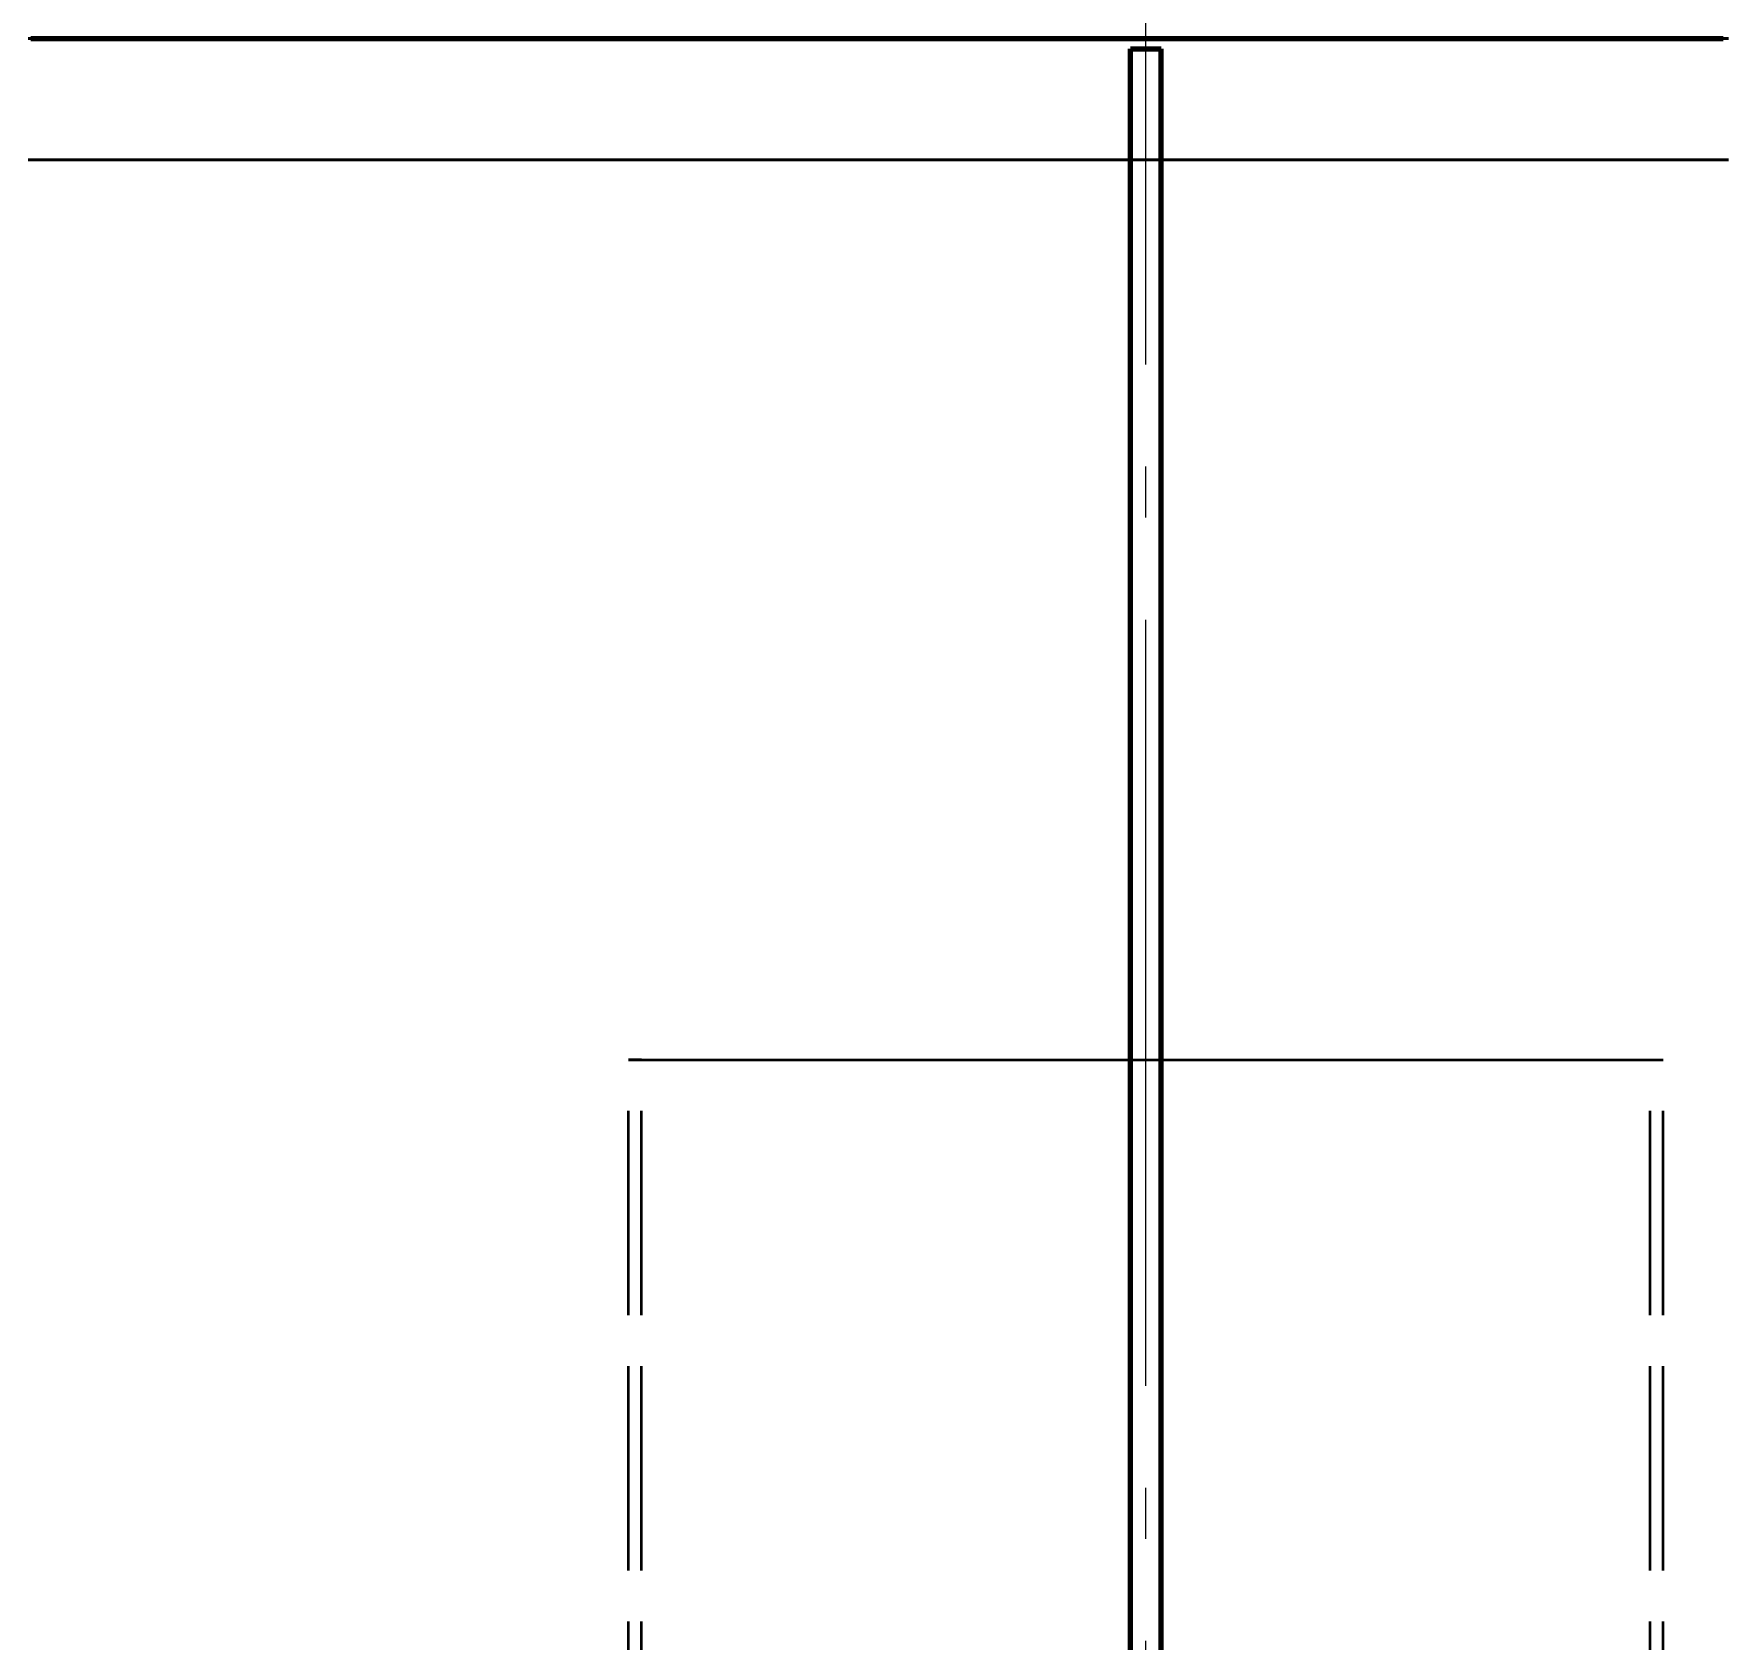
# Model space of a CAD drawing. Header units: millimetres. Extents: x 0 to 1554, y 0 to 420.
# Drawn here: x 94.97 to 128.02, y 300.21 to 331.65 of the extents above; entities that cross this region are included whole.
import ezdxf

# ---------------------------------------------------------------- set-up
doc = ezdxf.new("R2010")
doc.units = ezdxf.units.MM
doc.linetypes.add('IRAM-E-TRAZOS', pattern=[5, 4, -1])
doc.linetypes.add('IRAM-F-TRAZO-PUNTO', pattern=[20, 15, -2, 1, -2])
for name, color, linetype, lineweight in [('01-VISIBLE', 7, 'CONTINUOUS', 70), ('02-OCULTA', 4, 'IRAM-E-TRAZOS', 35), ('03-EJE', 1, 'IRAM-F-TRAZO-PUNTO', 18), ('04-COTA', 3, 'CONTINUOUS', 18)]:
    doc.layers.add(name, color=color, linetype=linetype, lineweight=lineweight)
doc.styles.add('ISO3098', font='isocpeur.ttf')
doc.dimstyles.new('FLAMA-IRAM', dxfattribs={"dimtxt": 3.5, "dimasz": 3.5, "dimexe": 2, "dimexo": 1.5, "dimgap": 1, "dimtad": 1, "dimdec": 1, "dimtxsty": 'ISO3098', "dimblk": 'IRAM_FLECHA', "dimblk1": 'IRAM_FLECHA', "dimblk2": 'IRAM_FLECHA', "dimcen": 2.5, "dimclrd": 256, "dimclre": 256, "dimclrt": 256, "dimazin": 3, "dimtfac": 1, "dimtmove": 0, "dimatfit": 3, "dimlwd": 18, "dimlwe": 18})

# ---------------------------------------------------------------- blocks, each defined once
blk = doc.blocks.new('IRAM_FLECHA')
blk.add_solid([(0, 0), (-1, 0.125), (-1, -0.125)])

msp = doc.modelspace()

# ---------------------------------------------------------------- linework, layer by layer
at = {"layer": '01-VISIBLE'}
for p, q in [((116.45, 151.752), (116.45, 331.352)), ((116.45, 331.352), (117.05, 331.352)), ((117.05, 151.752), (117.05, 331.352))]:
    msp.add_line(p, q, dxfattribs=at)
msp.add_lwpolyline([(94.91, 331.552), (95.105, 331.552), (95.3, 331.552), (95.495, 331.552), (95.69, 331.552), (95.885, 331.552), (96.08, 331.552), (96.275, 331.552), (96.47, 331.552), (96.665, 331.552), (96.86, 331.552), (97.055, 331.552), (97.25, 331.552), (97.445, 331.552), (97.64, 331.552), (97.835, 331.552), (98.03, 331.552), (98.225, 331.552), (98.42, 331.552), (98.615, 331.552), (98.81, 331.552), (99.005, 331.552), (99.2, 331.552), (99.395, 331.552), (99.59, 331.552), (99.785, 331.552), (99.98, 331.552), (100.175, 331.552), (100.37, 331.552), (100.565, 331.552), (100.76, 331.552), (100.955, 331.552), (101.15, 331.552), (101.345, 331.552), (101.54, 331.552), (101.735, 331.552), (101.93, 331.552), (102.125, 331.552), (102.32, 331.552), (102.515, 331.552), (102.71, 331.552), (102.905, 331.552), (103.1, 331.552), (103.295, 331.552), (103.49, 331.552), (103.685, 331.552), (103.88, 331.552), (104.075, 331.552), (104.27, 331.552), (104.465, 331.552), (104.66, 331.552), (104.855, 331.552), (105.05, 331.552), (105.245, 331.552), (105.44, 331.552), (105.635, 331.552), (105.83, 331.552), (106.025, 331.552), (106.22, 331.552), (106.415, 331.552), (106.61, 331.552), (106.805, 331.552), (107, 331.552), (107.195, 331.552), (107.39, 331.552), (107.585, 331.552), (107.78, 331.552), (107.975, 331.552), (108.17, 331.552), (108.365, 331.552), (108.56, 331.552), (108.755, 331.552), (108.95, 331.552), (109.145, 331.552), (109.34, 331.552), (109.535, 331.552), (109.73, 331.552), (109.925, 331.552), (110.12, 331.552), (110.315, 331.552), (110.51, 331.552), (110.705, 331.552), (110.9, 331.552), (111.095, 331.552), (111.29, 331.552), (111.485, 331.552), (111.68, 331.552), (111.875, 331.552), (112.07, 331.552), (112.265, 331.552), (112.46, 331.552), (112.655, 331.552), (112.85, 331.552), (113.045, 331.552), (113.24, 331.552), (113.435, 331.552), (113.63, 331.552), (113.825, 331.552), (114.02, 331.552), (114.215, 331.552), (114.41, 331.552), (114.605, 331.552), (114.8, 331.552), (114.995, 331.552), (115.19, 331.552), (115.385, 331.552), (115.58, 331.552), (115.775, 331.552), (115.97, 331.552), (116.165, 331.552), (116.36, 331.552), (116.555, 331.552), (116.75, 331.552), (116.945, 331.552), (117.14, 331.552), (117.335, 331.552), (117.53, 331.552), (117.725, 331.552), (117.92, 331.552), (118.115, 331.552), (118.31, 331.552), (118.505, 331.552), (118.7, 331.552), (118.895, 331.552), (119.09, 331.552), (119.285, 331.552), (119.48, 331.552), (119.675, 331.552), (119.87, 331.552), (120.065, 331.552), (120.26, 331.552), (120.455, 331.552), (120.65, 331.552), (120.845, 331.552), (121.04, 331.552), (121.235, 331.552), (121.43, 331.552), (121.625, 331.552), (121.82, 331.552), (122.015, 331.552), (122.21, 331.552), (122.405, 331.552), (122.6, 331.552), (122.795, 331.552), (122.99, 331.552), (123.185, 331.552), (123.38, 331.552), (123.575, 331.552), (123.77, 331.552), (123.965, 331.552), (124.16, 331.552), (124.355, 331.552), (124.55, 331.552), (124.745, 331.552), (124.94, 331.552), (125.135, 331.552), (125.33, 331.552), (125.525, 331.552), (125.72, 331.552), (125.915, 331.552), (126.11, 331.552), (126.305, 331.552), (126.5, 331.552), (126.695, 331.552), (126.89, 331.552), (127.085, 331.552), (127.28, 331.552), (127.475, 331.552), (127.67, 331.552), (127.865, 331.552), (128.06, 331.552)], dxfattribs=at)
at = {"layer": '02-OCULTA'}
for p, q in [((116.45, 151.752), (116.45, 331.352)), ((116.45, 331.352), (117.05, 331.352)), ((117.05, 151.752), (117.05, 331.352)), ((106.618, 271.552), (106.618, 311.552)), ((106.871, 311.552), (106.618, 311.552)), ((106.871, 271.552), (106.871, 311.552)), ((126.629, 311.552), (126.882, 311.552)), ((126.629, 271.552), (126.629, 311.552)), ((126.882, 271.552), (126.882, 311.552))]:
    msp.add_line(p, q, dxfattribs=at)
for points in [[(128.065, 331.552), (127.88, 331.552), (127.695, 331.552), (127.509, 331.552), (127.323, 331.552), (127.138, 331.552), (126.953, 331.552), (126.767, 331.552), (126.581, 331.552), (126.396, 331.552), (126.21, 331.552), (126.025, 331.552), (125.84, 331.552), (125.654, 331.552), (125.468, 331.552), (125.283, 331.552), (125.097, 331.552), (124.912, 331.552), (124.726, 331.552), (124.541, 331.552), (124.355, 331.552), (124.17, 331.552), (123.984, 331.552), (123.799, 331.552), (123.613, 331.552), (123.428, 331.552), (123.242, 331.552), (123.057, 331.552), (122.871, 331.552), (122.686, 331.552), (122.5, 331.552), (122.315, 331.552), (122.129, 331.552), (121.944, 331.552), (121.758, 331.552), (121.573, 331.552), (121.387, 331.552), (121.202, 331.552), (121.016, 331.552), (120.831, 331.552), (120.645, 331.552), (120.46, 331.552), (120.274, 331.552), (120.089, 331.552), (119.903, 331.552), (119.718, 331.552), (119.532, 331.552), (119.347, 331.552), (119.161, 331.552), (118.976, 331.552), (118.79, 331.552), (118.605, 331.552), (118.419, 331.552), (118.234, 331.552), (118.048, 331.552), (117.863, 331.552), (117.677, 331.552), (117.492, 331.552), (117.306, 331.552), (117.121, 331.552), (116.935, 331.552), (116.75, 331.552), (116.564, 331.552), (116.379, 331.552), (116.193, 331.552), (116.008, 331.552), (115.822, 331.552), (115.637, 331.552), (115.451, 331.552), (115.266, 331.552), (115.081, 331.552), (114.895, 331.552), (114.709, 331.552), (114.524, 331.552), (114.338, 331.552), (114.153, 331.552), (113.968, 331.552), (113.782, 331.552), (113.596, 331.552), (113.411, 331.552), (113.225, 331.552), (113.04, 331.552), (112.855, 331.552), (112.669, 331.552), (112.483, 331.552), (112.298, 331.552), (112.112, 331.552), (111.927, 331.552), (111.741, 331.552), (111.556, 331.552), (111.37, 331.552), (111.185, 331.552), (110.999, 331.552), (110.814, 331.552), (110.628, 331.552), (110.443, 331.552), (110.257, 331.552), (110.072, 331.552), (109.886, 331.552), (109.701, 331.552), (109.515, 331.552), (109.33, 331.552), (109.144, 331.552), (108.959, 331.552), (108.773, 331.552), (108.588, 331.552), (108.402, 331.552), (108.217, 331.552), (108.031, 331.552), (107.846, 331.552), (107.66, 331.552), (107.475, 331.552), (107.289, 331.552), (107.104, 331.552), (106.918, 331.552), (106.733, 331.552), (106.547, 331.552), (106.362, 331.552), (106.176, 331.552), (105.991, 331.552), (105.805, 331.552), (105.62, 331.552), (105.434, 331.552), (105.249, 331.552), (105.063, 331.552), (104.878, 331.552), (104.692, 331.552), (104.507, 331.552), (104.321, 331.552), (104.136, 331.552), (103.95, 331.552), (103.765, 331.552), (103.579, 331.552), (103.394, 331.552), (103.208, 331.552), (103.023, 331.552), (102.837, 331.552), (102.652, 331.552), (102.466, 331.552), (102.281, 331.552), (102.095, 331.552), (101.91, 331.552), (101.724, 331.552), (101.539, 331.552), (101.353, 331.552), (101.168, 331.552), (100.982, 331.552), (100.797, 331.552), (100.611, 331.552), (100.426, 331.552), (100.24, 331.552), (100.055, 331.552), (99.869, 331.552), (99.684, 331.552), (99.498, 331.552), (99.313, 331.552), (99.127, 331.552), (98.942, 331.552), (98.756, 331.552), (98.571, 331.552), (98.385, 331.552), (98.2, 331.552), (98.014, 331.552), (97.829, 331.552), (97.643, 331.552), (97.458, 331.552), (97.272, 331.552), (97.087, 331.552), (96.901, 331.552), (96.716, 331.552), (96.53, 331.552), (96.345, 331.552), (96.159, 331.552), (95.974, 331.552), (95.788, 331.552), (95.603, 331.552), (95.417, 331.552), (95.232, 331.552), (95.046, 331.552), (94.861, 331.552)], [(94.861, 331.552), (95.046, 331.552), (95.232, 331.552), (95.417, 331.552), (95.603, 331.552), (95.788, 331.552), (95.974, 331.552), (96.159, 331.552), (96.345, 331.552), (96.53, 331.552), (96.716, 331.552), (96.901, 331.552), (97.087, 331.552), (97.272, 331.552), (97.458, 331.552), (97.643, 331.552), (97.829, 331.552), (98.014, 331.552), (98.2, 331.552), (98.385, 331.552), (98.571, 331.552), (98.756, 331.552), (98.942, 331.552), (99.127, 331.552), (99.313, 331.552), (99.498, 331.552), (99.684, 331.552), (99.869, 331.552), (100.055, 331.552), (100.24, 331.552), (100.426, 331.552), (100.611, 331.552), (100.797, 331.552), (100.982, 331.552), (101.168, 331.552), (101.353, 331.552), (101.539, 331.552), (101.724, 331.552), (101.91, 331.552), (102.095, 331.552), (102.281, 331.552), (102.466, 331.552), (102.652, 331.552), (102.837, 331.552), (103.023, 331.552), (103.208, 331.552), (103.394, 331.552), (103.579, 331.552), (103.765, 331.552), (103.95, 331.552), (104.136, 331.552), (104.321, 331.552), (104.507, 331.552), (104.692, 331.552), (104.878, 331.552), (105.063, 331.552), (105.249, 331.552), (105.434, 331.552), (105.62, 331.552), (105.805, 331.552), (105.991, 331.552), (106.176, 331.552), (106.362, 331.552), (106.547, 331.552), (106.733, 331.552), (106.918, 331.552), (107.104, 331.552), (107.289, 331.552), (107.475, 331.552), (107.66, 331.552), (107.846, 331.552), (108.031, 331.552), (108.217, 331.552), (108.402, 331.552), (108.588, 331.552), (108.773, 331.552), (108.959, 331.552), (109.144, 331.552), (109.33, 331.552), (109.515, 331.552), (109.701, 331.552), (109.886, 331.552), (110.072, 331.552), (110.257, 331.552), (110.443, 331.552), (110.628, 331.552), (110.814, 331.552), (110.999, 331.552), (111.185, 331.552), (111.37, 331.552), (111.556, 331.552), (111.741, 331.552), (111.927, 331.552), (112.112, 331.552), (112.298, 331.552), (112.483, 331.552), (112.669, 331.552), (112.855, 331.552), (113.04, 331.552), (113.225, 331.552), (113.411, 331.552), (113.596, 331.552), (113.782, 331.552), (113.968, 331.552), (114.153, 331.552), (114.338, 331.552), (114.524, 331.552), (114.709, 331.552), (114.895, 331.552), (115.081, 331.552), (115.266, 331.552), (115.451, 331.552), (115.637, 331.552), (115.822, 331.552), (116.008, 331.552), (116.193, 331.552), (116.379, 331.552), (116.564, 331.552), (116.75, 331.552), (116.935, 331.552), (117.121, 331.552), (117.306, 331.552), (117.492, 331.552), (117.677, 331.552), (117.863, 331.552), (118.048, 331.552), (118.234, 331.552), (118.419, 331.552), (118.605, 331.552), (118.79, 331.552), (118.976, 331.552), (119.161, 331.552), (119.347, 331.552), (119.532, 331.552), (119.718, 331.552), (119.903, 331.552), (120.089, 331.552), (120.274, 331.552), (120.46, 331.552), (120.645, 331.552), (120.831, 331.552), (121.016, 331.552), (121.202, 331.552), (121.387, 331.552), (121.573, 331.552), (121.758, 331.552), (121.944, 331.552), (122.129, 331.552), (122.315, 331.552), (122.5, 331.552), (122.686, 331.552), (122.871, 331.552), (123.057, 331.552), (123.242, 331.552), (123.428, 331.552), (123.613, 331.552), (123.799, 331.552), (123.984, 331.552), (124.17, 331.552), (124.355, 331.552), (124.541, 331.552), (124.726, 331.552), (124.912, 331.552), (125.097, 331.552), (125.283, 331.552), (125.468, 331.552), (125.654, 331.552), (125.84, 331.552), (126.025, 331.552), (126.21, 331.552), (126.396, 331.552), (126.581, 331.552), (126.767, 331.552), (126.953, 331.552), (127.138, 331.552), (127.323, 331.552), (127.509, 331.552), (127.695, 331.552), (127.88, 331.552), (128.065, 331.552)], [(128.165, 331.552), (127.975, 331.552), (127.784, 331.552), (127.594, 331.552), (127.404, 331.552), (127.214, 331.552), (127.023, 331.552), (126.833, 331.552), (126.643, 331.552), (126.453, 331.552), (126.262, 331.552), (126.072, 331.552), (125.882, 331.552), (125.692, 331.552), (125.501, 331.552), (125.311, 331.552), (125.121, 331.552), (124.931, 331.552), (124.74, 331.552), (124.55, 331.552), (124.36, 331.552), (124.17, 331.552), (123.979, 331.552), (123.789, 331.552), (123.599, 331.552), (123.409, 331.552), (123.218, 331.552), (123.028, 331.552), (122.838, 331.552), (122.648, 331.552), (122.457, 331.552), (122.267, 331.552), (122.077, 331.552), (121.887, 331.552), (121.696, 331.552), (121.506, 331.552), (121.316, 331.552), (121.126, 331.552), (120.935, 331.552), (120.745, 331.552), (120.555, 331.552), (120.365, 331.552), (120.174, 331.552), (119.984, 331.552), (119.794, 331.552), (119.604, 331.552), (119.413, 331.552), (119.223, 331.552), (119.033, 331.552), (118.843, 331.552), (118.652, 331.552), (118.462, 331.552), (118.272, 331.552), (118.082, 331.552), (117.891, 331.552), (117.701, 331.552), (117.511, 331.552), (117.321, 331.552), (117.13, 331.552), (116.94, 331.552), (116.75, 331.552), (116.56, 331.552), (116.369, 331.552), (116.179, 331.552), (115.989, 331.552), (115.799, 331.552), (115.608, 331.552), (115.418, 331.552), (115.228, 331.552), (115.038, 331.552), (114.847, 331.552), (114.657, 331.552), (114.467, 331.552), (114.277, 331.552), (114.086, 331.552), (113.896, 331.552), (113.706, 331.552), (113.516, 331.552), (113.325, 331.552), (113.135, 331.552), (112.945, 331.552), (112.755, 331.552), (112.564, 331.552), (112.374, 331.552), (112.184, 331.552), (111.994, 331.552), (111.803, 331.552), (111.613, 331.552), (111.423, 331.552), (111.233, 331.552), (111.042, 331.552), (110.852, 331.552), (110.662, 331.552), (110.472, 331.552), (110.281, 331.552), (110.091, 331.552), (109.901, 331.552), (109.711, 331.552), (109.52, 331.552), (109.33, 331.552), (109.14, 331.552), (108.95, 331.552), (108.759, 331.552), (108.569, 331.552), (108.379, 331.552), (108.189, 331.552), (107.998, 331.552), (107.808, 331.552), (107.618, 331.552), (107.428, 331.552), (107.237, 331.552), (107.047, 331.552), (106.857, 331.552), (106.667, 331.552), (106.476, 331.552), (106.286, 331.552), (106.096, 331.552), (105.906, 331.552), (105.715, 331.552), (105.525, 331.552), (105.335, 331.552), (105.145, 331.552), (104.954, 331.552), (104.764, 331.552), (104.574, 331.552), (104.384, 331.552), (104.193, 331.552), (104.003, 331.552), (103.813, 331.552), (103.623, 331.552), (103.432, 331.552), (103.242, 331.552), (103.052, 331.552), (102.862, 331.552), (102.671, 331.552), (102.481, 331.552), (102.291, 331.552), (102.101, 331.552), (101.91, 331.552), (101.72, 331.552), (101.53, 331.552), (101.34, 331.552), (101.149, 331.552), (100.959, 331.552), (100.769, 331.552), (100.579, 331.552), (100.388, 331.552), (100.198, 331.552), (100.008, 331.552), (99.818, 331.552), (99.627, 331.552), (99.437, 331.552), (99.247, 331.552), (99.057, 331.552), (98.867, 331.552), (98.676, 331.552), (98.486, 331.552), (98.296, 331.552), (98.105, 331.552), (97.915, 331.552), (97.725, 331.552), (97.535, 331.552), (97.344, 331.552), (97.154, 331.552), (96.964, 331.552), (96.774, 331.552), (96.583, 331.552), (96.393, 331.552), (96.203, 331.552), (96.013, 331.552), (95.822, 331.552), (95.632, 331.552), (95.442, 331.552), (95.252, 331.552), (95.061, 331.552), (94.871, 331.552)], [(94.871, 331.552), (95.061, 331.552), (95.252, 331.552), (95.442, 331.552), (95.632, 331.552), (95.822, 331.552), (96.013, 331.552), (96.203, 331.552), (96.393, 331.552), (96.583, 331.552), (96.774, 331.552), (96.964, 331.552), (97.154, 331.552), (97.344, 331.552), (97.535, 331.552), (97.725, 331.552), (97.915, 331.552), (98.105, 331.552), (98.296, 331.552), (98.486, 331.552), (98.676, 331.552), (98.867, 331.552), (99.057, 331.552), (99.247, 331.552), (99.437, 331.552), (99.627, 331.552), (99.818, 331.552), (100.008, 331.552), (100.198, 331.552), (100.388, 331.552), (100.579, 331.552), (100.769, 331.552), (100.959, 331.552), (101.149, 331.552), (101.34, 331.552), (101.53, 331.552), (101.72, 331.552), (101.91, 331.552), (102.101, 331.552), (102.291, 331.552), (102.481, 331.552), (102.671, 331.552), (102.862, 331.552), (103.052, 331.552), (103.242, 331.552), (103.432, 331.552), (103.623, 331.552), (103.813, 331.552), (104.003, 331.552), (104.193, 331.552), (104.384, 331.552), (104.574, 331.552), (104.764, 331.552), (104.954, 331.552), (105.145, 331.552), (105.335, 331.552), (105.525, 331.552), (105.715, 331.552), (105.906, 331.552), (106.096, 331.552), (106.286, 331.552), (106.476, 331.552), (106.667, 331.552), (106.857, 331.552), (107.047, 331.552), (107.237, 331.552), (107.428, 331.552), (107.618, 331.552), (107.808, 331.552), (107.998, 331.552), (108.189, 331.552), (108.379, 331.552), (108.569, 331.552), (108.759, 331.552), (108.95, 331.552), (109.14, 331.552), (109.33, 331.552), (109.52, 331.552), (109.711, 331.552), (109.901, 331.552), (110.091, 331.552), (110.281, 331.552), (110.472, 331.552), (110.662, 331.552), (110.852, 331.552), (111.042, 331.552), (111.233, 331.552), (111.423, 331.552), (111.613, 331.552), (111.803, 331.552), (111.994, 331.552), (112.184, 331.552), (112.374, 331.552), (112.564, 331.552), (112.755, 331.552), (112.945, 331.552), (113.135, 331.552), (113.325, 331.552), (113.516, 331.552), (113.706, 331.552), (113.896, 331.552), (114.086, 331.552), (114.277, 331.552), (114.467, 331.552), (114.657, 331.552), (114.847, 331.552), (115.038, 331.552), (115.228, 331.552), (115.418, 331.552), (115.608, 331.552), (115.799, 331.552), (115.989, 331.552), (116.179, 331.552), (116.369, 331.552), (116.56, 331.552), (116.75, 331.552), (116.94, 331.552), (117.13, 331.552), (117.321, 331.552), (117.511, 331.552), (117.701, 331.552), (117.891, 331.552), (118.082, 331.552), (118.272, 331.552), (118.462, 331.552), (118.652, 331.552), (118.843, 331.552), (119.033, 331.552), (119.223, 331.552), (119.413, 331.552), (119.604, 331.552), (119.794, 331.552), (119.984, 331.552), (120.174, 331.552), (120.365, 331.552), (120.555, 331.552), (120.745, 331.552), (120.935, 331.552), (121.126, 331.552), (121.316, 331.552), (121.506, 331.552), (121.696, 331.552), (121.887, 331.552), (122.077, 331.552), (122.267, 331.552), (122.457, 331.552), (122.648, 331.552), (122.838, 331.552), (123.028, 331.552), (123.218, 331.552), (123.409, 331.552), (123.599, 331.552), (123.789, 331.552), (123.979, 331.552), (124.17, 331.552), (124.36, 331.552), (124.55, 331.552), (124.74, 331.552), (124.931, 331.552), (125.121, 331.552), (125.311, 331.552), (125.501, 331.552), (125.692, 331.552), (125.882, 331.552), (126.072, 331.552), (126.262, 331.552), (126.453, 331.552), (126.643, 331.552), (126.833, 331.552), (127.023, 331.552), (127.214, 331.552), (127.404, 331.552), (127.594, 331.552), (127.784, 331.552), (127.975, 331.552), (128.165, 331.552)], [(128.165, 331.552), (127.975, 331.552), (127.784, 331.552), (127.594, 331.552), (127.404, 331.552), (127.214, 331.552), (127.023, 331.552), (126.833, 331.552), (126.643, 331.552), (126.453, 331.552), (126.262, 331.552), (126.072, 331.552), (125.882, 331.552), (125.692, 331.552), (125.501, 331.552), (125.311, 331.552), (125.121, 331.552), (124.931, 331.552), (124.74, 331.552), (124.55, 331.552), (124.36, 331.552), (124.17, 331.552), (123.979, 331.552), (123.789, 331.552), (123.599, 331.552), (123.409, 331.552), (123.218, 331.552), (123.028, 331.552), (122.838, 331.552), (122.648, 331.552), (122.457, 331.552), (122.267, 331.552), (122.077, 331.552), (121.887, 331.552), (121.696, 331.552), (121.506, 331.552), (121.316, 331.552), (121.126, 331.552), (120.935, 331.552), (120.745, 331.552), (120.555, 331.552), (120.365, 331.552), (120.174, 331.552), (119.984, 331.552), (119.794, 331.552), (119.604, 331.552), (119.413, 331.552), (119.223, 331.552), (119.033, 331.552), (118.843, 331.552), (118.652, 331.552), (118.462, 331.552), (118.272, 331.552), (118.082, 331.552), (117.891, 331.552), (117.701, 331.552), (117.511, 331.552), (117.321, 331.552), (117.13, 331.552), (116.94, 331.552), (116.75, 331.552), (116.56, 331.552), (116.369, 331.552), (116.179, 331.552), (115.989, 331.552), (115.799, 331.552), (115.608, 331.552), (115.418, 331.552), (115.228, 331.552), (115.038, 331.552), (114.847, 331.552), (114.657, 331.552), (114.467, 331.552), (114.277, 331.552), (114.086, 331.552), (113.896, 331.552), (113.706, 331.552), (113.516, 331.552), (113.325, 331.552), (113.135, 331.552), (112.945, 331.552), (112.755, 331.552), (112.564, 331.552), (112.374, 331.552), (112.184, 331.552), (111.994, 331.552), (111.803, 331.552), (111.613, 331.552), (111.423, 331.552), (111.233, 331.552), (111.042, 331.552), (110.852, 331.552), (110.662, 331.552), (110.472, 331.552), (110.281, 331.552), (110.091, 331.552), (109.901, 331.552), (109.711, 331.552), (109.52, 331.552), (109.33, 331.552), (109.14, 331.552), (108.95, 331.552), (108.759, 331.552), (108.569, 331.552), (108.379, 331.552), (108.189, 331.552), (107.998, 331.552), (107.808, 331.552), (107.618, 331.552), (107.428, 331.552), (107.237, 331.552), (107.047, 331.552), (106.857, 331.552), (106.667, 331.552), (106.476, 331.552), (106.286, 331.552), (106.096, 331.552), (105.906, 331.552), (105.715, 331.552), (105.525, 331.552), (105.335, 331.552), (105.145, 331.552), (104.954, 331.552), (104.764, 331.552), (104.574, 331.552), (104.384, 331.552), (104.193, 331.552), (104.003, 331.552), (103.813, 331.552), (103.623, 331.552), (103.432, 331.552), (103.242, 331.552), (103.052, 331.552), (102.862, 331.552), (102.671, 331.552), (102.481, 331.552), (102.291, 331.552), (102.101, 331.552), (101.91, 331.552), (101.72, 331.552), (101.53, 331.552), (101.34, 331.552), (101.149, 331.552), (100.959, 331.552), (100.769, 331.552), (100.579, 331.552), (100.388, 331.552), (100.198, 331.552), (100.008, 331.552), (99.818, 331.552), (99.627, 331.552), (99.437, 331.552), (99.247, 331.552), (99.057, 331.552), (98.867, 331.552), (98.676, 331.552), (98.486, 331.552), (98.296, 331.552), (98.105, 331.552), (97.915, 331.552), (97.725, 331.552), (97.535, 331.552), (97.344, 331.552), (97.154, 331.552), (96.964, 331.552), (96.774, 331.552), (96.583, 331.552), (96.393, 331.552), (96.203, 331.552), (96.013, 331.552), (95.822, 331.552), (95.632, 331.552), (95.442, 331.552), (95.252, 331.552), (95.061, 331.552), (94.871, 331.552)], [(94.871, 331.552), (95.061, 331.552), (95.252, 331.552), (95.442, 331.552), (95.632, 331.552), (95.822, 331.552), (96.013, 331.552), (96.203, 331.552), (96.393, 331.552), (96.583, 331.552), (96.774, 331.552), (96.964, 331.552), (97.154, 331.552), (97.344, 331.552), (97.535, 331.552), (97.725, 331.552), (97.915, 331.552), (98.105, 331.552), (98.296, 331.552), (98.486, 331.552), (98.676, 331.552), (98.867, 331.552), (99.057, 331.552), (99.247, 331.552), (99.437, 331.552), (99.627, 331.552), (99.818, 331.552), (100.008, 331.552), (100.198, 331.552), (100.388, 331.552), (100.579, 331.552), (100.769, 331.552), (100.959, 331.552), (101.149, 331.552), (101.34, 331.552), (101.53, 331.552), (101.72, 331.552), (101.91, 331.552), (102.101, 331.552), (102.291, 331.552), (102.481, 331.552), (102.671, 331.552), (102.862, 331.552), (103.052, 331.552), (103.242, 331.552), (103.432, 331.552), (103.623, 331.552), (103.813, 331.552), (104.003, 331.552), (104.193, 331.552), (104.384, 331.552), (104.574, 331.552), (104.764, 331.552), (104.954, 331.552), (105.145, 331.552), (105.335, 331.552), (105.525, 331.552), (105.715, 331.552), (105.906, 331.552), (106.096, 331.552), (106.286, 331.552), (106.476, 331.552), (106.667, 331.552), (106.857, 331.552), (107.047, 331.552), (107.237, 331.552), (107.428, 331.552), (107.618, 331.552), (107.808, 331.552), (107.998, 331.552), (108.189, 331.552), (108.379, 331.552), (108.569, 331.552), (108.759, 331.552), (108.95, 331.552), (109.14, 331.552), (109.33, 331.552), (109.52, 331.552), (109.711, 331.552), (109.901, 331.552), (110.091, 331.552), (110.281, 331.552), (110.472, 331.552), (110.662, 331.552), (110.852, 331.552), (111.042, 331.552), (111.233, 331.552), (111.423, 331.552), (111.613, 331.552), (111.803, 331.552), (111.994, 331.552), (112.184, 331.552), (112.374, 331.552), (112.564, 331.552), (112.755, 331.552), (112.945, 331.552), (113.135, 331.552), (113.325, 331.552), (113.516, 331.552), (113.706, 331.552), (113.896, 331.552), (114.086, 331.552), (114.277, 331.552), (114.467, 331.552), (114.657, 331.552), (114.847, 331.552), (115.038, 331.552), (115.228, 331.552), (115.418, 331.552), (115.608, 331.552), (115.799, 331.552), (115.989, 331.552), (116.179, 331.552), (116.369, 331.552), (116.56, 331.552), (116.75, 331.552), (116.94, 331.552), (117.13, 331.552), (117.321, 331.552), (117.511, 331.552), (117.701, 331.552), (117.891, 331.552), (118.082, 331.552), (118.272, 331.552), (118.462, 331.552), (118.652, 331.552), (118.843, 331.552), (119.033, 331.552), (119.223, 331.552), (119.413, 331.552), (119.604, 331.552), (119.794, 331.552), (119.984, 331.552), (120.174, 331.552), (120.365, 331.552), (120.555, 331.552), (120.745, 331.552), (120.935, 331.552), (121.126, 331.552), (121.316, 331.552), (121.506, 331.552), (121.696, 331.552), (121.887, 331.552), (122.077, 331.552), (122.267, 331.552), (122.457, 331.552), (122.648, 331.552), (122.838, 331.552), (123.028, 331.552), (123.218, 331.552), (123.409, 331.552), (123.599, 331.552), (123.789, 331.552), (123.979, 331.552), (124.17, 331.552), (124.36, 331.552), (124.55, 331.552), (124.74, 331.552), (124.931, 331.552), (125.121, 331.552), (125.311, 331.552), (125.501, 331.552), (125.692, 331.552), (125.882, 331.552), (126.072, 331.552), (126.262, 331.552), (126.453, 331.552), (126.643, 331.552), (126.833, 331.552), (127.023, 331.552), (127.214, 331.552), (127.404, 331.552), (127.594, 331.552), (127.784, 331.552), (127.975, 331.552), (128.165, 331.552)], [(128.06, 331.552), (127.865, 331.552), (127.67, 331.552), (127.475, 331.552), (127.28, 331.552), (127.085, 331.552), (126.89, 331.552), (126.695, 331.552), (126.5, 331.552), (126.305, 331.552), (126.11, 331.552), (125.915, 331.552), (125.72, 331.552), (125.525, 331.552), (125.33, 331.552), (125.135, 331.552), (124.94, 331.552), (124.745, 331.552), (124.55, 331.552), (124.355, 331.552), (124.16, 331.552), (123.965, 331.552), (123.77, 331.552), (123.575, 331.552), (123.38, 331.552), (123.185, 331.552), (122.99, 331.552), (122.795, 331.552), (122.6, 331.552), (122.405, 331.552), (122.21, 331.552), (122.015, 331.552), (121.82, 331.552), (121.625, 331.552), (121.43, 331.552), (121.235, 331.552), (121.04, 331.552), (120.845, 331.552), (120.65, 331.552), (120.455, 331.552), (120.26, 331.552), (120.065, 331.552), (119.87, 331.552), (119.675, 331.552), (119.48, 331.552), (119.285, 331.552), (119.09, 331.552), (118.895, 331.552), (118.7, 331.552), (118.505, 331.552), (118.31, 331.552), (118.115, 331.552), (117.92, 331.552), (117.725, 331.552), (117.53, 331.552), (117.335, 331.552), (117.14, 331.552), (116.945, 331.552), (116.75, 331.552), (116.555, 331.552), (116.36, 331.552), (116.165, 331.552), (115.97, 331.552), (115.775, 331.552), (115.58, 331.552), (115.385, 331.552), (115.19, 331.552), (114.995, 331.552), (114.8, 331.552), (114.605, 331.552), (114.41, 331.552), (114.215, 331.552), (114.02, 331.552), (113.825, 331.552), (113.63, 331.552), (113.435, 331.552), (113.24, 331.552), (113.045, 331.552), (112.85, 331.552), (112.655, 331.552), (112.46, 331.552), (112.265, 331.552), (112.07, 331.552), (111.875, 331.552), (111.68, 331.552), (111.485, 331.552), (111.29, 331.552), (111.095, 331.552), (110.9, 331.552), (110.705, 331.552), (110.51, 331.552), (110.315, 331.552), (110.12, 331.552), (109.925, 331.552), (109.73, 331.552), (109.535, 331.552), (109.34, 331.552), (109.145, 331.552), (108.95, 331.552), (108.755, 331.552), (108.56, 331.552), (108.365, 331.552), (108.17, 331.552), (107.975, 331.552), (107.78, 331.552), (107.585, 331.552), (107.39, 331.552), (107.195, 331.552), (107, 331.552), (106.805, 331.552), (106.61, 331.552), (106.415, 331.552), (106.22, 331.552), (106.025, 331.552), (105.83, 331.552), (105.635, 331.552), (105.44, 331.552), (105.245, 331.552), (105.05, 331.552), (104.855, 331.552), (104.66, 331.552), (104.465, 331.552), (104.27, 331.552), (104.075, 331.552), (103.88, 331.552), (103.685, 331.552), (103.49, 331.552), (103.295, 331.552), (103.1, 331.552), (102.905, 331.552), (102.71, 331.552), (102.515, 331.552), (102.32, 331.552), (102.125, 331.552), (101.93, 331.552), (101.735, 331.552), (101.54, 331.552), (101.345, 331.552), (101.15, 331.552), (100.955, 331.552), (100.76, 331.552), (100.565, 331.552), (100.37, 331.552), (100.175, 331.552), (99.98, 331.552), (99.785, 331.552), (99.59, 331.552), (99.395, 331.552), (99.2, 331.552), (99.005, 331.552), (98.81, 331.552), (98.615, 331.552), (98.42, 331.552), (98.225, 331.552), (98.03, 331.552), (97.835, 331.552), (97.64, 331.552), (97.445, 331.552), (97.25, 331.552), (97.055, 331.552), (96.86, 331.552), (96.665, 331.552), (96.47, 331.552), (96.275, 331.552), (96.08, 331.552), (95.885, 331.552), (95.69, 331.552), (95.495, 331.552), (95.3, 331.552), (95.105, 331.552), (94.91, 331.552)], [(128.065, 329.177), (127.88, 329.177), (127.695, 329.177), (127.509, 329.177), (127.323, 329.177), (127.138, 329.177), (126.953, 329.177), (126.767, 329.177), (126.581, 329.177), (126.396, 329.177), (126.21, 329.177), (126.025, 329.177), (125.84, 329.177), (125.654, 329.177), (125.468, 329.177), (125.283, 329.177), (125.097, 329.177), (124.912, 329.177), (124.726, 329.177), (124.541, 329.177), (124.355, 329.177), (124.17, 329.177), (123.984, 329.177), (123.799, 329.177), (123.613, 329.177), (123.428, 329.177), (123.242, 329.177), (123.057, 329.177), (122.871, 329.177), (122.686, 329.177), (122.5, 329.177), (122.315, 329.177), (122.129, 329.177), (121.944, 329.177), (121.758, 329.177), (121.573, 329.177), (121.387, 329.177), (121.202, 329.177), (121.016, 329.177), (120.831, 329.177), (120.645, 329.177), (120.46, 329.177), (120.274, 329.177), (120.089, 329.177), (119.903, 329.177), (119.718, 329.177), (119.532, 329.177), (119.347, 329.177), (119.161, 329.177), (118.976, 329.177), (118.79, 329.177), (118.605, 329.177), (118.419, 329.177), (118.234, 329.177), (118.048, 329.177), (117.863, 329.177), (117.677, 329.177), (117.492, 329.177), (117.306, 329.177), (117.121, 329.177), (116.935, 329.177), (116.75, 329.177), (116.564, 329.177), (116.379, 329.177), (116.193, 329.177), (116.008, 329.177), (115.822, 329.177), (115.637, 329.177), (115.451, 329.177), (115.266, 329.177), (115.081, 329.177), (114.895, 329.177), (114.709, 329.177), (114.524, 329.177), (114.338, 329.177), (114.153, 329.177), (113.968, 329.177), (113.782, 329.177), (113.596, 329.177), (113.411, 329.177), (113.225, 329.177), (113.04, 329.177), (112.855, 329.177), (112.669, 329.177), (112.483, 329.177), (112.298, 329.177), (112.112, 329.177), (111.927, 329.177), (111.741, 329.177), (111.556, 329.177), (111.37, 329.177), (111.185, 329.177), (110.999, 329.177), (110.814, 329.177), (110.628, 329.177), (110.443, 329.177), (110.257, 329.177), (110.072, 329.177), (109.886, 329.177), (109.701, 329.177), (109.515, 329.177), (109.33, 329.177), (109.144, 329.177), (108.959, 329.177), (108.773, 329.177), (108.588, 329.177), (108.402, 329.177), (108.217, 329.177), (108.031, 329.177), (107.846, 329.177), (107.66, 329.177), (107.475, 329.177), (107.289, 329.177), (107.104, 329.177), (106.918, 329.177), (106.733, 329.177), (106.547, 329.177), (106.362, 329.177), (106.176, 329.177), (105.991, 329.177), (105.805, 329.177), (105.62, 329.177), (105.434, 329.177), (105.249, 329.177), (105.063, 329.177), (104.878, 329.177), (104.692, 329.177), (104.507, 329.177), (104.321, 329.177), (104.136, 329.177), (103.95, 329.177), (103.765, 329.177), (103.579, 329.177), (103.394, 329.177), (103.208, 329.177), (103.023, 329.177), (102.837, 329.177), (102.652, 329.177), (102.466, 329.177), (102.281, 329.177), (102.095, 329.177), (101.91, 329.177), (101.724, 329.177), (101.539, 329.177), (101.353, 329.177), (101.168, 329.177), (100.982, 329.177), (100.797, 329.177), (100.611, 329.177), (100.426, 329.177), (100.24, 329.177), (100.055, 329.177), (99.869, 329.177), (99.684, 329.177), (99.498, 329.177), (99.313, 329.177), (99.127, 329.177), (98.942, 329.177), (98.756, 329.177), (98.571, 329.177), (98.385, 329.177), (98.2, 329.177), (98.014, 329.177), (97.829, 329.177), (97.643, 329.177), (97.458, 329.177), (97.272, 329.177), (97.087, 329.177), (96.901, 329.177), (96.716, 329.177), (96.53, 329.177), (96.345, 329.177), (96.159, 329.177), (95.974, 329.177), (95.788, 329.177), (95.603, 329.177), (95.417, 329.177), (95.232, 329.177), (95.046, 329.177), (94.861, 329.177)], [(94.861, 329.177), (95.046, 329.177), (95.232, 329.177), (95.417, 329.177), (95.603, 329.177), (95.788, 329.177), (95.974, 329.177), (96.159, 329.177), (96.345, 329.177), (96.53, 329.177), (96.716, 329.177), (96.901, 329.177), (97.087, 329.177), (97.272, 329.177), (97.458, 329.177), (97.643, 329.177), (97.829, 329.177), (98.014, 329.177), (98.2, 329.177), (98.385, 329.177), (98.571, 329.177), (98.756, 329.177), (98.942, 329.177), (99.127, 329.177), (99.313, 329.177), (99.498, 329.177), (99.684, 329.177), (99.869, 329.177), (100.055, 329.177), (100.24, 329.177), (100.426, 329.177), (100.611, 329.177), (100.797, 329.177), (100.982, 329.177), (101.168, 329.177), (101.353, 329.177), (101.539, 329.177), (101.724, 329.177), (101.91, 329.177), (102.095, 329.177), (102.281, 329.177), (102.466, 329.177), (102.652, 329.177), (102.837, 329.177), (103.023, 329.177), (103.208, 329.177), (103.394, 329.177), (103.579, 329.177), (103.765, 329.177), (103.95, 329.177), (104.136, 329.177), (104.321, 329.177), (104.507, 329.177), (104.692, 329.177), (104.878, 329.177), (105.063, 329.177), (105.249, 329.177), (105.434, 329.177), (105.62, 329.177), (105.805, 329.177), (105.991, 329.177), (106.176, 329.177), (106.362, 329.177), (106.547, 329.177), (106.733, 329.177), (106.918, 329.177), (107.104, 329.177), (107.289, 329.177), (107.475, 329.177), (107.66, 329.177), (107.846, 329.177), (108.031, 329.177), (108.217, 329.177), (108.402, 329.177), (108.588, 329.177), (108.773, 329.177), (108.959, 329.177), (109.144, 329.177), (109.33, 329.177), (109.515, 329.177), (109.701, 329.177), (109.886, 329.177), (110.072, 329.177), (110.257, 329.177), (110.443, 329.177), (110.628, 329.177), (110.814, 329.177), (110.999, 329.177), (111.185, 329.177), (111.37, 329.177), (111.556, 329.177), (111.741, 329.177), (111.927, 329.177), (112.112, 329.177), (112.298, 329.177), (112.483, 329.177), (112.669, 329.177), (112.855, 329.177), (113.04, 329.177), (113.225, 329.177), (113.411, 329.177), (113.596, 329.177), (113.782, 329.177), (113.968, 329.177), (114.153, 329.177), (114.338, 329.177), (114.524, 329.177), (114.709, 329.177), (114.895, 329.177), (115.081, 329.177), (115.266, 329.177), (115.451, 329.177), (115.637, 329.177), (115.822, 329.177), (116.008, 329.177), (116.193, 329.177), (116.379, 329.177), (116.564, 329.177), (116.75, 329.177), (116.935, 329.177), (117.121, 329.177), (117.306, 329.177), (117.492, 329.177), (117.677, 329.177), (117.863, 329.177), (118.048, 329.177), (118.234, 329.177), (118.419, 329.177), (118.605, 329.177), (118.79, 329.177), (118.976, 329.177), (119.161, 329.177), (119.347, 329.177), (119.532, 329.177), (119.718, 329.177), (119.903, 329.177), (120.089, 329.177), (120.274, 329.177), (120.46, 329.177), (120.645, 329.177), (120.831, 329.177), (121.016, 329.177), (121.202, 329.177), (121.387, 329.177), (121.573, 329.177), (121.758, 329.177), (121.944, 329.177), (122.129, 329.177), (122.315, 329.177), (122.5, 329.177), (122.686, 329.177), (122.871, 329.177), (123.057, 329.177), (123.242, 329.177), (123.428, 329.177), (123.613, 329.177), (123.799, 329.177), (123.984, 329.177), (124.17, 329.177), (124.355, 329.177), (124.541, 329.177), (124.726, 329.177), (124.912, 329.177), (125.097, 329.177), (125.283, 329.177), (125.468, 329.177), (125.654, 329.177), (125.84, 329.177), (126.025, 329.177), (126.21, 329.177), (126.396, 329.177), (126.581, 329.177), (126.767, 329.177), (126.953, 329.177), (127.138, 329.177), (127.323, 329.177), (127.509, 329.177), (127.695, 329.177), (127.88, 329.177), (128.065, 329.177)], [(128.165, 329.177), (127.975, 329.177), (127.784, 329.177), (127.594, 329.177), (127.404, 329.177), (127.214, 329.177), (127.023, 329.177), (126.833, 329.177), (126.643, 329.177), (126.453, 329.177), (126.262, 329.177), (126.072, 329.177), (125.882, 329.177), (125.692, 329.177), (125.501, 329.177), (125.311, 329.177), (125.121, 329.177), (124.931, 329.177), (124.74, 329.177), (124.55, 329.177), (124.36, 329.177), (124.17, 329.177), (123.979, 329.177), (123.789, 329.177), (123.599, 329.177), (123.409, 329.177), (123.218, 329.177), (123.028, 329.177), (122.838, 329.177), (122.648, 329.177), (122.457, 329.177), (122.267, 329.177), (122.077, 329.177), (121.887, 329.177), (121.696, 329.177), (121.506, 329.177), (121.316, 329.177), (121.126, 329.177), (120.935, 329.177), (120.745, 329.177), (120.555, 329.177), (120.365, 329.177), (120.174, 329.177), (119.984, 329.177), (119.794, 329.177), (119.604, 329.177), (119.413, 329.177), (119.223, 329.177), (119.033, 329.177), (118.843, 329.177), (118.652, 329.177), (118.462, 329.177), (118.272, 329.177), (118.082, 329.177), (117.891, 329.177), (117.701, 329.177), (117.511, 329.177), (117.321, 329.177), (117.13, 329.177), (116.94, 329.177), (116.75, 329.177), (116.56, 329.177), (116.369, 329.177), (116.179, 329.177), (115.989, 329.177), (115.799, 329.177), (115.608, 329.177), (115.418, 329.177), (115.228, 329.177), (115.038, 329.177), (114.847, 329.177), (114.657, 329.177), (114.467, 329.177), (114.277, 329.177), (114.086, 329.177), (113.896, 329.177), (113.706, 329.177), (113.516, 329.177), (113.325, 329.177), (113.135, 329.177), (112.945, 329.177), (112.755, 329.177), (112.564, 329.177), (112.374, 329.177), (112.184, 329.177), (111.994, 329.177), (111.803, 329.177), (111.613, 329.177), (111.423, 329.177), (111.233, 329.177), (111.042, 329.177), (110.852, 329.177), (110.662, 329.177), (110.472, 329.177), (110.281, 329.177), (110.091, 329.177), (109.901, 329.177), (109.711, 329.177), (109.52, 329.177), (109.33, 329.177), (109.14, 329.177), (108.95, 329.177), (108.759, 329.177), (108.569, 329.177), (108.379, 329.177), (108.189, 329.177), (107.998, 329.177), (107.808, 329.177), (107.618, 329.177), (107.428, 329.177), (107.237, 329.177), (107.047, 329.177), (106.857, 329.177), (106.667, 329.177), (106.476, 329.177), (106.286, 329.177), (106.096, 329.177), (105.906, 329.177), (105.715, 329.177), (105.525, 329.177), (105.335, 329.177), (105.145, 329.177), (104.954, 329.177), (104.764, 329.177), (104.574, 329.177), (104.384, 329.177), (104.193, 329.177), (104.003, 329.177), (103.813, 329.177), (103.623, 329.177), (103.432, 329.177), (103.242, 329.177), (103.052, 329.177), (102.862, 329.177), (102.671, 329.177), (102.481, 329.177), (102.291, 329.177), (102.101, 329.177), (101.91, 329.177), (101.72, 329.177), (101.53, 329.177), (101.34, 329.177), (101.149, 329.177), (100.959, 329.177), (100.769, 329.177), (100.579, 329.177), (100.388, 329.177), (100.198, 329.177), (100.008, 329.177), (99.818, 329.177), (99.627, 329.177), (99.437, 329.177), (99.247, 329.177), (99.057, 329.177), (98.867, 329.177), (98.676, 329.177), (98.486, 329.177), (98.296, 329.177), (98.105, 329.177), (97.915, 329.177), (97.725, 329.177), (97.535, 329.177), (97.344, 329.177), (97.154, 329.177), (96.964, 329.177), (96.774, 329.177), (96.583, 329.177), (96.393, 329.177), (96.203, 329.177), (96.013, 329.177), (95.822, 329.177), (95.632, 329.177), (95.442, 329.177), (95.252, 329.177), (95.061, 329.177), (94.871, 329.177)], [(94.871, 329.177), (95.061, 329.177), (95.252, 329.177), (95.442, 329.177), (95.632, 329.177), (95.822, 329.177), (96.013, 329.177), (96.203, 329.177), (96.393, 329.177), (96.583, 329.177), (96.774, 329.177), (96.964, 329.177), (97.154, 329.177), (97.344, 329.177), (97.535, 329.177), (97.725, 329.177), (97.915, 329.177), (98.105, 329.177), (98.296, 329.177), (98.486, 329.177), (98.676, 329.177), (98.867, 329.177), (99.057, 329.177), (99.247, 329.177), (99.437, 329.177), (99.627, 329.177), (99.818, 329.177), (100.008, 329.177), (100.198, 329.177), (100.388, 329.177), (100.579, 329.177), (100.769, 329.177), (100.959, 329.177), (101.149, 329.177), (101.34, 329.177), (101.53, 329.177), (101.72, 329.177), (101.91, 329.177), (102.101, 329.177), (102.291, 329.177), (102.481, 329.177), (102.671, 329.177), (102.862, 329.177), (103.052, 329.177), (103.242, 329.177), (103.432, 329.177), (103.623, 329.177), (103.813, 329.177), (104.003, 329.177), (104.193, 329.177), (104.384, 329.177), (104.574, 329.177), (104.764, 329.177), (104.954, 329.177), (105.145, 329.177), (105.335, 329.177), (105.525, 329.177), (105.715, 329.177), (105.906, 329.177), (106.096, 329.177), (106.286, 329.177), (106.476, 329.177), (106.667, 329.177), (106.857, 329.177), (107.047, 329.177), (107.237, 329.177), (107.428, 329.177), (107.618, 329.177), (107.808, 329.177), (107.998, 329.177), (108.189, 329.177), (108.379, 329.177), (108.569, 329.177), (108.759, 329.177), (108.95, 329.177), (109.14, 329.177), (109.33, 329.177), (109.52, 329.177), (109.711, 329.177), (109.901, 329.177), (110.091, 329.177), (110.281, 329.177), (110.472, 329.177), (110.662, 329.177), (110.852, 329.177), (111.042, 329.177), (111.233, 329.177), (111.423, 329.177), (111.613, 329.177), (111.803, 329.177), (111.994, 329.177), (112.184, 329.177), (112.374, 329.177), (112.564, 329.177), (112.755, 329.177), (112.945, 329.177), (113.135, 329.177), (113.325, 329.177), (113.516, 329.177), (113.706, 329.177), (113.896, 329.177), (114.086, 329.177), (114.277, 329.177), (114.467, 329.177), (114.657, 329.177), (114.847, 329.177), (115.038, 329.177), (115.228, 329.177), (115.418, 329.177), (115.608, 329.177), (115.799, 329.177), (115.989, 329.177), (116.179, 329.177), (116.369, 329.177), (116.56, 329.177), (116.75, 329.177), (116.94, 329.177), (117.13, 329.177), (117.321, 329.177), (117.511, 329.177), (117.701, 329.177), (117.891, 329.177), (118.082, 329.177), (118.272, 329.177), (118.462, 329.177), (118.652, 329.177), (118.843, 329.177), (119.033, 329.177), (119.223, 329.177), (119.413, 329.177), (119.604, 329.177), (119.794, 329.177), (119.984, 329.177), (120.174, 329.177), (120.365, 329.177), (120.555, 329.177), (120.745, 329.177), (120.935, 329.177), (121.126, 329.177), (121.316, 329.177), (121.506, 329.177), (121.696, 329.177), (121.887, 329.177), (122.077, 329.177), (122.267, 329.177), (122.457, 329.177), (122.648, 329.177), (122.838, 329.177), (123.028, 329.177), (123.218, 329.177), (123.409, 329.177), (123.599, 329.177), (123.789, 329.177), (123.979, 329.177), (124.17, 329.177), (124.36, 329.177), (124.55, 329.177), (124.74, 329.177), (124.931, 329.177), (125.121, 329.177), (125.311, 329.177), (125.501, 329.177), (125.692, 329.177), (125.882, 329.177), (126.072, 329.177), (126.262, 329.177), (126.453, 329.177), (126.643, 329.177), (126.833, 329.177), (127.023, 329.177), (127.214, 329.177), (127.404, 329.177), (127.594, 329.177), (127.784, 329.177), (127.975, 329.177), (128.165, 329.177)], [(106.618, 311.552), (106.698, 311.552), (106.778, 311.552), (106.858, 311.552), (106.938, 311.552), (107.018, 311.552), (107.098, 311.552), (107.178, 311.552), (107.258, 311.552), (107.339, 311.552), (107.419, 311.552), (107.499, 311.552), (107.579, 311.552), (107.659, 311.552), (107.739, 311.552), (107.819, 311.552), (107.899, 311.552), (107.979, 311.552), (108.059, 311.552), (108.14, 311.552), (108.22, 311.552), (108.3, 311.552), (108.38, 311.552), (108.46, 311.552), (108.54, 311.552), (108.62, 311.552), (108.7, 311.552), (108.78, 311.552), (108.86, 311.552), (108.94, 311.552), (109.021, 311.552), (109.101, 311.552), (109.181, 311.552), (109.261, 311.552), (109.341, 311.552), (109.421, 311.552), (109.501, 311.552), (109.581, 311.552), (109.661, 311.552), (109.741, 311.552), (109.822, 311.552), (109.902, 311.552), (109.982, 311.552), (110.062, 311.552), (110.142, 311.552), (110.222, 311.552), (110.302, 311.552), (110.382, 311.552), (110.462, 311.552), (110.542, 311.552), (110.623, 311.552), (110.703, 311.552), (110.783, 311.552), (110.863, 311.552), (110.943, 311.552), (111.023, 311.552), (111.103, 311.552), (111.183, 311.552), (111.263, 311.552), (111.343, 311.552), (111.424, 311.552), (111.504, 311.552), (111.584, 311.552), (111.664, 311.552), (111.744, 311.552), (111.824, 311.552), (111.904, 311.552), (111.984, 311.552), (112.064, 311.552), (112.144, 311.552), (112.224, 311.552), (112.305, 311.552), (112.385, 311.552), (112.465, 311.552), (112.545, 311.552), (112.625, 311.552), (112.705, 311.552), (112.785, 311.552), (112.865, 311.552), (112.945, 311.552), (113.025, 311.552), (113.106, 311.552), (113.186, 311.552), (113.266, 311.552), (113.346, 311.552), (113.426, 311.552), (113.506, 311.552), (113.586, 311.552), (113.666, 311.552), (113.746, 311.552), (113.826, 311.552), (113.907, 311.552), (113.987, 311.552), (114.067, 311.552), (114.147, 311.552), (114.227, 311.552), (114.307, 311.552), (114.387, 311.552), (114.467, 311.552), (114.547, 311.552), (114.627, 311.552), (114.708, 311.552), (114.788, 311.552), (114.868, 311.552), (114.948, 311.552), (115.028, 311.552), (115.108, 311.552), (115.188, 311.552), (115.268, 311.552), (115.348, 311.552), (115.428, 311.552), (115.508, 311.552), (115.589, 311.552), (115.669, 311.552), (115.749, 311.552), (115.829, 311.552), (115.909, 311.552), (115.989, 311.552), (116.069, 311.552), (116.149, 311.552), (116.229, 311.552), (116.309, 311.552), (116.39, 311.552), (116.47, 311.552), (116.55, 311.552), (116.63, 311.552), (116.71, 311.552), (116.79, 311.552), (116.87, 311.552), (116.95, 311.552), (117.03, 311.552), (117.11, 311.552), (117.191, 311.552), (117.271, 311.552), (117.351, 311.552), (117.431, 311.552), (117.511, 311.552), (117.591, 311.552), (117.671, 311.552), (117.751, 311.552), (117.831, 311.552), (117.911, 311.552), (117.992, 311.552), (118.072, 311.552), (118.152, 311.552), (118.232, 311.552), (118.312, 311.552), (118.392, 311.552), (118.472, 311.552), (118.552, 311.552), (118.632, 311.552), (118.712, 311.552), (118.792, 311.552), (118.873, 311.552), (118.953, 311.552), (119.033, 311.552), (119.113, 311.552), (119.193, 311.552), (119.273, 311.552), (119.353, 311.552), (119.433, 311.552), (119.513, 311.552), (119.593, 311.552), (119.674, 311.552), (119.754, 311.552), (119.834, 311.552), (119.914, 311.552), (119.994, 311.552), (120.074, 311.552), (120.154, 311.552), (120.234, 311.552), (120.314, 311.552), (120.394, 311.552), (120.475, 311.552), (120.555, 311.552), (120.635, 311.552), (120.715, 311.552), (120.795, 311.552), (120.875, 311.552), (120.955, 311.552), (121.035, 311.552), (121.115, 311.552), (121.195, 311.552), (121.276, 311.552), (121.356, 311.552), (121.436, 311.552), (121.516, 311.552), (121.596, 311.552), (121.676, 311.552), (121.756, 311.552), (121.836, 311.552), (121.916, 311.552), (121.996, 311.552), (122.076, 311.552), (122.157, 311.552), (122.237, 311.552), (122.317, 311.552), (122.397, 311.552), (122.477, 311.552), (122.557, 311.552), (122.637, 311.552), (122.717, 311.552), (122.797, 311.552), (122.877, 311.552), (122.958, 311.552), (123.038, 311.552), (123.118, 311.552), (123.198, 311.552), (123.278, 311.552), (123.358, 311.552), (123.438, 311.552), (123.518, 311.552), (123.598, 311.552), (123.678, 311.552), (123.759, 311.552), (123.839, 311.552), (123.919, 311.552), (123.999, 311.552), (124.079, 311.552), (124.159, 311.552), (124.239, 311.552), (124.319, 311.552), (124.399, 311.552), (124.479, 311.552), (124.56, 311.552), (124.64, 311.552), (124.72, 311.552), (124.8, 311.552), (124.88, 311.552), (124.96, 311.552), (125.04, 311.552), (125.12, 311.552), (125.2, 311.552), (125.28, 311.552), (125.36, 311.552), (125.441, 311.552), (125.521, 311.552), (125.601, 311.552), (125.681, 311.552), (125.761, 311.552), (125.841, 311.552), (125.921, 311.552), (126.001, 311.552), (126.081, 311.552), (126.161, 311.552), (126.242, 311.552), (126.322, 311.552), (126.402, 311.552), (126.482, 311.552), (126.562, 311.552), (126.642, 311.552), (126.722, 311.552), (126.802, 311.552), (126.882, 311.552)], [(106.871, 311.552), (106.951, 311.552), (107.031, 311.552), (107.112, 311.552), (107.192, 311.552), (107.272, 311.552), (107.353, 311.552), (107.433, 311.552), (107.513, 311.552), (107.594, 311.552), (107.674, 311.552), (107.754, 311.552), (107.834, 311.552), (107.915, 311.552), (107.995, 311.552), (108.075, 311.552), (108.156, 311.552), (108.236, 311.552), (108.316, 311.552), (108.397, 311.552), (108.477, 311.552), (108.557, 311.552), (108.638, 311.552), (108.718, 311.552), (108.798, 311.552), (108.879, 311.552), (108.959, 311.552), (109.039, 311.552), (109.12, 311.552), (109.2, 311.552), (109.28, 311.552), (109.361, 311.552), (109.441, 311.552), (109.521, 311.552), (109.602, 311.552), (109.682, 311.552), (109.762, 311.552), (109.842, 311.552), (109.923, 311.552), (110.003, 311.552), (110.083, 311.552), (110.164, 311.552), (110.244, 311.552), (110.324, 311.552), (110.405, 311.552), (110.485, 311.552), (110.565, 311.552), (110.646, 311.552), (110.726, 311.552), (110.806, 311.552), (110.887, 311.552), (110.967, 311.552), (111.047, 311.552), (111.128, 311.552), (111.208, 311.552), (111.288, 311.552), (111.369, 311.552), (111.449, 311.552), (111.529, 311.552), (111.61, 311.552), (111.69, 311.552), (111.77, 311.552), (111.85, 311.552), (111.931, 311.552), (112.011, 311.552), (112.091, 311.552), (112.172, 311.552), (112.252, 311.552), (112.332, 311.552), (112.413, 311.552), (112.493, 311.552), (112.573, 311.552), (112.654, 311.552), (112.734, 311.552), (112.814, 311.552), (112.895, 311.552), (112.975, 311.552), (113.055, 311.552), (113.136, 311.552), (113.216, 311.552), (113.296, 311.552), (113.377, 311.552), (113.457, 311.552), (113.537, 311.552), (113.618, 311.552), (113.698, 311.552), (113.778, 311.552), (113.858, 311.552), (113.939, 311.552), (114.019, 311.552), (114.099, 311.552), (114.18, 311.552), (114.26, 311.552), (114.34, 311.552), (114.421, 311.552), (114.501, 311.552), (114.581, 311.552), (114.662, 311.552), (114.742, 311.552), (114.822, 311.552), (114.903, 311.552), (114.983, 311.552), (115.063, 311.552), (115.144, 311.552), (115.224, 311.552), (115.304, 311.552), (115.385, 311.552), (115.465, 311.552), (115.545, 311.552), (115.626, 311.552), (115.706, 311.552), (115.786, 311.552), (115.866, 311.552), (115.947, 311.552), (116.027, 311.552), (116.107, 311.552), (116.188, 311.552), (116.268, 311.552), (116.348, 311.552), (116.429, 311.552), (116.509, 311.552), (116.589, 311.552), (116.67, 311.552), (116.75, 311.552), (116.83, 311.552), (116.911, 311.552), (116.991, 311.552), (117.071, 311.552), (117.152, 311.552), (117.232, 311.552), (117.312, 311.552), (117.393, 311.552), (117.473, 311.552), (117.553, 311.552), (117.634, 311.552), (117.714, 311.552), (117.794, 311.552), (117.874, 311.552), (117.955, 311.552), (118.035, 311.552), (118.115, 311.552), (118.196, 311.552), (118.276, 311.552), (118.356, 311.552), (118.437, 311.552), (118.517, 311.552), (118.597, 311.552), (118.678, 311.552), (118.758, 311.552), (118.838, 311.552), (118.919, 311.552), (118.999, 311.552), (119.079, 311.552), (119.16, 311.552), (119.24, 311.552), (119.32, 311.552), (119.401, 311.552), (119.481, 311.552), (119.561, 311.552), (119.642, 311.552), (119.722, 311.552), (119.802, 311.552), (119.882, 311.552), (119.963, 311.552), (120.043, 311.552), (120.123, 311.552), (120.204, 311.552), (120.284, 311.552), (120.364, 311.552), (120.445, 311.552), (120.525, 311.552), (120.605, 311.552), (120.686, 311.552), (120.766, 311.552), (120.846, 311.552), (120.927, 311.552), (121.007, 311.552), (121.087, 311.552), (121.168, 311.552), (121.248, 311.552), (121.328, 311.552), (121.409, 311.552), (121.489, 311.552), (121.569, 311.552), (121.65, 311.552), (121.73, 311.552), (121.81, 311.552), (121.89, 311.552), (121.971, 311.552), (122.051, 311.552), (122.131, 311.552), (122.212, 311.552), (122.292, 311.552), (122.372, 311.552), (122.453, 311.552), (122.533, 311.552), (122.613, 311.552), (122.694, 311.552), (122.774, 311.552), (122.854, 311.552), (122.935, 311.552), (123.015, 311.552), (123.095, 311.552), (123.176, 311.552), (123.256, 311.552), (123.336, 311.552), (123.417, 311.552), (123.497, 311.552), (123.577, 311.552), (123.658, 311.552), (123.738, 311.552), (123.818, 311.552), (123.898, 311.552), (123.979, 311.552), (124.059, 311.552), (124.139, 311.552), (124.22, 311.552), (124.3, 311.552), (124.38, 311.552), (124.461, 311.552), (124.541, 311.552), (124.621, 311.552), (124.702, 311.552), (124.782, 311.552), (124.862, 311.552), (124.943, 311.552), (125.023, 311.552), (125.103, 311.552), (125.184, 311.552), (125.264, 311.552), (125.344, 311.552), (125.425, 311.552), (125.505, 311.552), (125.585, 311.552), (125.666, 311.552), (125.746, 311.552), (125.826, 311.552), (125.906, 311.552), (125.987, 311.552), (126.067, 311.552), (126.147, 311.552), (126.228, 311.552), (126.308, 311.552), (126.388, 311.552), (126.469, 311.552), (126.549, 311.552), (126.629, 311.552)]]:
    msp.add_lwpolyline(points, dxfattribs=at)
at = {"layer": '03-EJE'}
msp.add_line((116.75, 125.172), (116.75, 364.828), dxfattribs=at)

# ---------------------------------------------------------------- dimensions: what is measured, and where the dimension line sits
at = {"layer": '04-COTA'}
for base, p1, text in [((59.75, 125.972), (77.75, 125.972), '<>±2'), ((68.75, 331.552), (77.75, 331.552), '<>±0,5')]:
    msp.add_linear_dim(base=base, p1=p1, p2=(107.95, 364.028), angle=90, text=text, dimstyle='FLAMA-IRAM', override={"dimlfac": 5}, dxfattribs=at).render()

doc.saveas('drawing.dxf')
